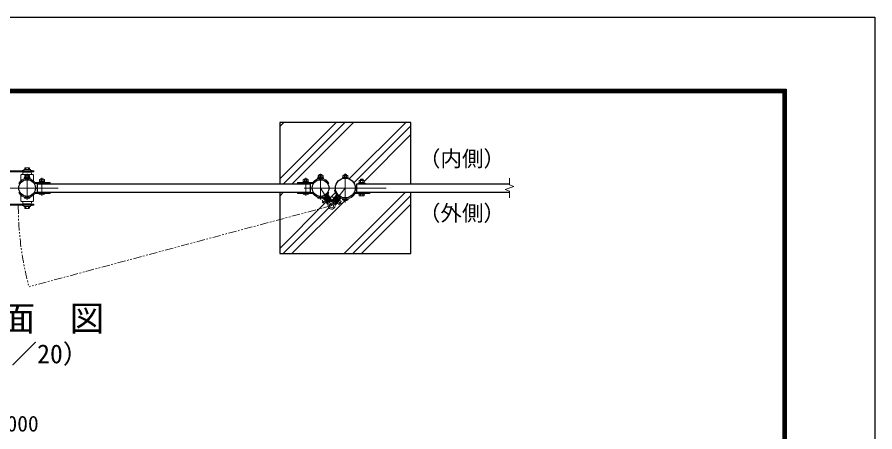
# Model space of a CAD drawing. Units: millimetres, scale not verified. Extents: x -4200 to 4200, y -2970 to 2970.
# Drawn here: x 1586 to 4200, y 1706 to 2970 of the extents above; entities that cross this region are included whole.
import ezdxf
from ezdxf.enums import TextEntityAlignment as Align

# ---------------------------------------------------------------- set-up
doc = ezdxf.new("R2010")
doc.units = ezdxf.units.MM
doc.header["$LTSCALE"] = 10
doc.linetypes.add('USER1', pattern=[50.8, 31.75, -6.35, 6.35, -6.35])
doc.linetypes.add('USER2', pattern=[5, 2.5, -0.5, 0.5, -0.5, 0.5, -0.5])
for name, color, linetype, lineweight in [('0-0_D-STR1', 1, 'Continuous', 25), ('0-1_D-STR-DIM', 7, 'Continuous', 13), ('0-4_D-BMK', 2, 'USER1', 13), ('0-5_D-STR-TXT', 7, 'Continuous', 13), ('0-6_D-STR3', 3, 'Continuous', 13), ('0-8_D-DCR-HCH', 7, 'Continuous', 13), ('0-A_D-STR4', 7, 'Continuous', 25), ('0-B_D-TTL-TXT', 7, 'Continuous', 25), ('0-D_D-TTL', 7, 'Continuous', 25)]:
    doc.layers.add(name, color=color, linetype=linetype, lineweight=lineweight)
doc.styles.add('ＭＳ ゴシック', font='')
doc.styles.get('ＭＳ ゴシック').set_extended_font_data('MS Gothic')

msp = doc.modelspace()

# ---------------------------------------------------------------- linework, layer by layer
at = {"layer": '0-0_D-STR1'}
for p, q in [((1647.84, 2436.31), (1647.84, 2462.31)), ((1647.84, 2462.31), (2479.84, 2462.31)), ((2479.84, 2436.31), (2479.84, 2462.31)), ((2621.34, 2436.31), (2621.34, 2462.31)), ((2621.34, 2462.31), (3086.34, 2462.31)), ((1647.84, 2436.31), (2479.84, 2436.31)), ((2621.34, 2436.31), (3086.34, 2436.31))]:
    msp.add_line(p, q, dxfattribs=at)
for centre, radius in [((1616.74, 2449.31), 25.4), ((2510.94, 2449.31), 25.4), ((2586.34, 2449.31), 30.25)]:
    msp.add_circle(centre, radius, dxfattribs=at)
at = {"layer": '0-1_D-STR-DIM'}
for p, q in [((3086.34, 2458.93), (3086.34, 2479.31)), ((3099.55, 2454.12), (3086.34, 2458.93)), ((3073.12, 2444.5), (3099.55, 2454.12)), ((3086.34, 2439.69), (3073.12, 2444.5)), ((3086.34, 2419.31), (3086.34, 2439.69))]:
    msp.add_line(p, q, dxfattribs=at)
at = {"layer": '0-4_D-BMK'}
for p, q in [((1616.74, 2414.05), (1616.74, 2492.73)), ((2510.94, 2414.05), (2510.94, 2492.73)), ((2586.34, 2405.47), (2586.34, 2493.16)), ((1661.89, 2426.45), (1661.89, 2480.13)), ((2465.79, 2426.45), (2465.79, 2480.13)), ((1461.34, 2449.31), (1711.34, 2449.31)), ((2461.34, 2449.31), (2711.34, 2449.31)), ((2510.94, 2449.31), (2544.49, 2395.58)), ((2586.34, 2449.31), (2544.49, 2395.58)), ((2546, 2423.41), (2515.6, 2404.42)), ((2545.77, 2423.49), (2575.17, 2400.59))]:
    msp.add_line(p, q, dxfattribs=at)
at = {"layer": '0-4_D-BMK', "linetype": 'USER2'}
msp.add_line((2544.49, 2395.58), (1622.48, 2148.53), dxfattribs=at)
msp.add_arc((2544.49, 2395.58), 954.67, 180.02817, 195, dxfattribs=at)
at = {"layer": '0-6_D-STR3'}
for p, q in [((1609.24, 2510.59), (1609.24, 2505.79)), ((1611.06, 2511.29), (1622.4, 2511.29)), ((1612.99, 2510.59), (1612.99, 2505.79)), ((1620.49, 2510.59), (1620.49, 2505.79)), ((1624.24, 2510.59), (1624.24, 2505.79)), ((1559.83, 2501.79), (1636.83, 2501.79)), ((1559.83, 2498.79), (1636.83, 2498.79)), ((1597.74, 2488.29), (1597.74, 2471.36)), ((1599.74, 2490.29), (1633.74, 2490.29)), ((1601.74, 2502.79), (1605.74, 2502.79)), ((1601.74, 2502.79), (1601.74, 2501.79)), ((1603.24, 2494.29), (1603.24, 2490.29)), ((1603.24, 2490.29), (1630.24, 2490.29)), ((1605.46, 2497.19), (1607.08, 2498.79)), ((1606.24, 2504.29), (1606.24, 2503.29)), ((1606.24, 2497.29), (1627.24, 2497.29)), ((1607.08, 2498.79), (1608.13, 2497.73)), ((1607.7, 2497.29), (1608.13, 2497.73)), ((1607.74, 2505.79), (1625.74, 2505.79)), ((1609.24, 2505.79), (1624.24, 2505.79)), ((1609.24, 2482.01), (1609.24, 2487.81)), ((1610.96, 2488.51), (1622.5, 2488.51)), ((1612.74, 2489.41), (1613.54, 2490.21)), ((1612.74, 2488.51), (1612.74, 2489.41)), ((1612.99, 2482.01), (1612.99, 2487.81)), ((1613.54, 2490.21), (1619.94, 2490.21)), ((1613.54, 2488.51), (1613.54, 2490.21)), ((1615.99, 2498.79), (1615.99, 2497.29)), ((1615.99, 2498.79), (1617.49, 2498.79)), ((1617.49, 2498.79), (1617.49, 2497.29)), ((1619.94, 2488.51), (1619.94, 2490.21)), ((1620.49, 2482.01), (1620.49, 2487.81)), ((1620.74, 2488.51), (1620.74, 2489.41)), ((1624.24, 2482.01), (1624.24, 2487.81)), ((1626.39, 2498.79), (1625.34, 2497.73)), ((1625.77, 2497.29), (1625.34, 2497.73)), ((1628.01, 2497.19), (1626.39, 2498.79)), ((1627.24, 2504.29), (1627.24, 2503.29)), ((1627.74, 2502.79), (1631.74, 2502.79)), ((1630.24, 2494.29), (1630.24, 2490.29)), ((1631.74, 2502.79), (1631.74, 2501.79)), ((1635.74, 2488.29), (1635.74, 2471.36)), ((1636.83, 2501.79), (1636.83, 2498.79)), ((2503.44, 2482.01), (2503.44, 2487.81)), ((2516.71, 2488.51), (2505.17, 2488.51)), ((2506.94, 2489.41), (2506.94, 2488.51)), ((2507.19, 2482.01), (2507.19, 2487.81)), ((2514.14, 2490.21), (2507.74, 2490.21)), ((2507.74, 2488.51), (2507.74, 2490.21)), ((2514.14, 2488.51), (2514.14, 2490.21)), ((2514.94, 2489.41), (2514.14, 2490.21)), ((2514.69, 2482.01), (2514.69, 2487.81)), ((2514.94, 2489.41), (2514.94, 2488.51)), ((2518.44, 2482.01), (2518.44, 2487.81)), ((2578.84, 2481.16), (2578.84, 2486.96)), ((2592.11, 2487.66), (2580.57, 2487.66)), ((2582.34, 2489.28), (2583.42, 2490.36)), ((2582.34, 2489.28), (2590.34, 2489.28)), ((2582.34, 2489.28), (2582.34, 2487.66)), ((2582.59, 2481.16), (2582.59, 2486.96)), ((2583.42, 2487.66), (2583.42, 2490.36)), ((2583.42, 2490.36), (2589.26, 2490.36)), ((2589.26, 2487.66), (2589.26, 2490.36)), ((2590.34, 2489.28), (2589.26, 2490.36)), ((2590.09, 2481.16), (2590.09, 2486.96)), ((2590.34, 2489.28), (2590.34, 2487.66)), ((2593.84, 2481.16), (2593.84, 2486.96)), ((1591.34, 2463.51), (1594.13, 2461.95)), ((1624.44, 2482.01), (1609.04, 2482.01)), ((1609.04, 2480.01), (1609.04, 2482.01)), ((1624.44, 2480.01), (1609.04, 2480.01)), ((1609.24, 2482.01), (1624.24, 2482.01)), ((1621.49, 2478.02), (1621.49, 2474.77)), ((1624.44, 2480.01), (1624.44, 2482.01)), ((1642.18, 2466.01), (1686.89, 2466.01)), ((1642.18, 2462.81), (1642.18, 2466.01)), ((1642.18, 2462.81), (1686.89, 2462.81)), ((1669.59, 2469.61), (1654.19, 2469.61)), ((1654.19, 2467.61), (1654.19, 2469.61)), ((1669.59, 2467.61), (1654.19, 2467.61)), ((1654.39, 2469.61), (1654.39, 2475.41)), ((1654.39, 2469.61), (1669.39, 2469.61)), ((1656.11, 2476.11), (1667.65, 2476.11)), ((1657.89, 2476.81), (1658.69, 2477.61)), ((1657.89, 2476.11), (1657.89, 2476.81)), ((1658.14, 2469.61), (1658.14, 2475.41)), ((1658.69, 2477.61), (1665.09, 2477.61)), ((1658.69, 2476.11), (1658.69, 2477.61)), ((1665.09, 2476.11), (1665.09, 2477.61)), ((1665.64, 2469.61), (1665.64, 2475.41)), ((1665.89, 2476.11), (1665.89, 2476.81)), ((1666.64, 2466.01), (1666.64, 2462.81)), ((1669.39, 2469.61), (1669.39, 2475.41)), ((1669.59, 2467.61), (1669.59, 2469.61)), ((1686.89, 2466.01), (1686.89, 2462.81)), ((2440.79, 2466.01), (2440.79, 2462.81)), ((2485.49, 2466.01), (2440.79, 2466.01)), ((2485.49, 2462.81), (2440.79, 2462.81)), ((2458.09, 2469.61), (2473.49, 2469.61)), ((2458.09, 2467.61), (2458.09, 2469.61)), ((2458.09, 2467.61), (2473.49, 2467.61)), ((2458.29, 2469.61), (2458.29, 2475.41)), ((2473.29, 2469.61), (2458.29, 2469.61)), ((2471.56, 2476.11), (2460.02, 2476.11)), ((2461.04, 2466.01), (2461.04, 2462.81)), ((2461.79, 2476.11), (2461.79, 2476.81)), ((2462.04, 2469.61), (2462.04, 2475.41)), ((2468.99, 2477.61), (2462.59, 2477.61)), ((2462.59, 2476.11), (2462.59, 2477.61)), ((2468.99, 2476.11), (2468.99, 2477.61)), ((2469.79, 2476.81), (2468.99, 2477.61)), ((2469.54, 2469.61), (2469.54, 2475.41)), ((2469.79, 2476.11), (2469.79, 2476.81)), ((2473.29, 2469.61), (2473.29, 2475.41)), ((2473.49, 2467.61), (2473.49, 2469.61)), ((2485.49, 2462.81), (2485.49, 2466.01)), ((2503.24, 2482.01), (2518.64, 2482.01)), ((2503.24, 2480.01), (2503.24, 2482.01)), ((2503.24, 2480.01), (2518.64, 2480.01)), ((2518.44, 2482.01), (2503.44, 2482.01)), ((2506.19, 2478.02), (2506.19, 2474.77)), ((2518.64, 2480.01), (2518.64, 2482.01)), ((2536.34, 2463.51), (2533.54, 2461.95)), ((2577.34, 2481.16), (2577.34, 2479.56)), ((2595.34, 2479.56), (2577.34, 2479.56)), ((2578.64, 2481.16), (2594.04, 2481.16)), ((2593.84, 2481.16), (2578.84, 2481.16)), ((2625.34, 2463.91), (2647.34, 2463.91)), ((2625.34, 2462.31), (2625.34, 2463.91)), ((2625.34, 2462.31), (2625.34, 2463.91)), ((2625.34, 2462.31), (2647.34, 2462.31)), ((2628.64, 2465.91), (2644.04, 2465.91)), ((2628.64, 2463.91), (2628.64, 2465.91)), ((2628.64, 2463.91), (2644.04, 2463.91)), ((2628.84, 2465.91), (2628.84, 2471.71)), ((2643.84, 2465.91), (2628.84, 2465.91)), ((2642.11, 2472.41), (2630.57, 2472.41)), ((2632.34, 2472.41), (2632.34, 2475.01)), ((2632.59, 2465.91), (2632.59, 2471.71)), ((2633.34, 2472.41), (2633.34, 2476.01)), ((2639.34, 2476.01), (2633.34, 2476.01)), ((2639.34, 2472.41), (2639.34, 2476.01)), ((2640.34, 2475.01), (2639.34, 2476.01)), ((2640.09, 2465.91), (2640.09, 2471.71)), ((2640.34, 2472.41), (2640.34, 2475.01)), ((2643.84, 2465.91), (2643.84, 2471.71)), ((2644.04, 2463.91), (2644.04, 2465.91)), ((2647.34, 2462.31), (2647.34, 2463.91)), ((2647.34, 2462.31), (2647.34, 2463.91)), ((1591.34, 2435.11), (1594.13, 2436.68)), ((1642.18, 2435.81), (1686.89, 2435.81)), ((1642.18, 2435.81), (1642.18, 2432.61)), ((1642.18, 2432.61), (1686.89, 2432.61)), ((1652.89, 2432.61), (1670.89, 2432.61)), ((1656.24, 2436.01), (1656.75, 2436.31)), ((1656.24, 2435.81), (1656.24, 2436.01)), ((1657.14, 2432.61), (1657.14, 2435.81)), ((1666.64, 2432.61), (1666.64, 2435.81)), ((1667.54, 2436.01), (1667.02, 2436.31)), ((1667.54, 2435.81), (1667.54, 2436.01)), ((1686.89, 2432.61), (1686.89, 2435.81)), ((2440.79, 2432.61), (2440.79, 2435.81)), ((2485.49, 2435.81), (2440.79, 2435.81)), ((2485.49, 2432.61), (2440.79, 2432.61)), ((2474.79, 2432.61), (2456.79, 2432.61)), ((2460.14, 2436.01), (2460.65, 2436.31)), ((2460.14, 2435.81), (2460.14, 2436.01)), ((2461.04, 2432.61), (2461.04, 2435.81)), ((2470.54, 2432.61), (2470.54, 2435.81)), ((2471.44, 2436.01), (2470.92, 2436.31)), ((2471.44, 2435.81), (2471.44, 2436.01)), ((2485.49, 2435.81), (2485.49, 2432.61)), ((2536.34, 2435.11), (2533.54, 2436.68)), ((2556.15, 2443.47), (2553, 2442.86)), ((2617.71, 2435.81), (2661.34, 2435.81)), ((2617.71, 2432.61), (2661.34, 2432.61)), ((2645.34, 2431.01), (2627.34, 2431.01)), ((2628.84, 2435.81), (2628.84, 2436.31)), ((2643.84, 2435.81), (2628.84, 2435.81)), ((2628.84, 2426.59), (2628.84, 2431.01)), ((2643.84, 2431.01), (2628.84, 2431.01)), ((2632.58, 2426.59), (2632.58, 2431.01)), ((2632.59, 2435.81), (2632.59, 2436.31)), ((2640.09, 2435.81), (2640.09, 2436.31)), ((2640.09, 2426.59), (2640.09, 2431.01)), ((2643.84, 2435.81), (2643.84, 2436.31)), ((2643.84, 2426.59), (2643.84, 2431.01)), ((2645.34, 2432.61), (2645.34, 2431.01)), ((2661.34, 2432.61), (2661.34, 2435.81)), ((1597.74, 2410.33), (1597.74, 2427.27)), ((1599.74, 2408.33), (1633.74, 2408.33)), ((1603.24, 2408.33), (1630.24, 2408.33)), ((1603.24, 2404.33), (1603.24, 2408.33)), ((1607.74, 2420.21), (1625.74, 2420.21)), ((1611.09, 2420.21), (1611.09, 2420.77)), ((1621.49, 2420.6), (1621.49, 2423.85)), ((1622.39, 2420.21), (1622.39, 2420.77)), ((1630.24, 2404.33), (1630.24, 2408.33)), ((1635.74, 2410.33), (1635.74, 2427.27)), ((2519.94, 2420.21), (2501.94, 2420.21)), ((2505.29, 2420.21), (2505.29, 2420.77)), ((2506.19, 2420.6), (2506.19, 2423.85)), ((2517.09, 2420.21), (2517.09, 2420.87)), ((2519.32, 2420.21), (2518.67, 2421.26)), ((2532.02, 2399.88), (2519.57, 2419.82)), ((2533.95, 2401.14), (2520.93, 2421.98)), ((2521.95, 2401.85), (2528.31, 2405.82)), ((2522.19, 2422.48), (2522.08, 2422.03)), ((2522.08, 2422.03), (2533.77, 2403.31)), ((2523.41, 2419.91), (2525.1, 2420.97)), ((2524.44, 2416.37), (2525.28, 2416.9)), ((2525.1, 2420.97), (2534.64, 2405.7)), ((2531.11, 2407.57), (2525.28, 2416.9)), ((2530.19, 2424.14), (2531.89, 2425.2)), ((2530.19, 2424.14), (2539.73, 2408.88)), ((2530.26, 2407.04), (2531.11, 2407.57)), ((2530.36, 2427.65), (2542.26, 2408.61)), ((2530.51, 2427.34), (2530.57, 2427.32)), ((2544.13, 2407.5), (2531.11, 2428.34)), ((2546.08, 2408.72), (2532.75, 2430.05)), ((2532.94, 2404.64), (2534.64, 2405.7)), ((2539.73, 2408.88), (2541.42, 2409.94)), ((2544.13, 2407.5), (2546.08, 2408.72)), ((2546.09, 2407.4), (2545.14, 2408.13)), ((2545.24, 2410.05), (2559.56, 2428.44)), ((2546.09, 2407.4), (2561.07, 2426.64)), ((2561.62, 2425.72), (2548.07, 2408.31)), ((2549.03, 2409.54), (2550.61, 2408.31)), ((2561.67, 2422.52), (2550.61, 2408.31)), ((2566.4, 2418.83), (2555.34, 2404.63)), ((2555.56, 2400.02), (2570.54, 2419.26)), ((2569.51, 2419.57), (2555.96, 2402.16)), ((2557.37, 2398.61), (2572.66, 2418.24)), ((2558.95, 2406.01), (2565.71, 2414.69)), ((2558.95, 2406.01), (2559.74, 2405.4)), ((2560.09, 2423.75), (2561.67, 2422.52)), ((2561.89, 2425.75), (2561.62, 2425.72)), ((2565.71, 2414.69), (2566.5, 2414.08)), ((2566.4, 2418.83), (2567.98, 2417.6)), ((2567.47, 2399.38), (2574.23, 2408.05)), ((2568.32, 2412.66), (2574.23, 2408.05)), ((2569.48, 2419.84), (2569.51, 2419.57)), ((2577.34, 2413.16), (2577.34, 2414.26)), ((2577.34, 2413.16), (2595.34, 2413.16)), ((2578.34, 2415.36), (2594.34, 2415.36)), ((2578.44, 2415.36), (2594.24, 2415.36)), ((2595.34, 2413.16), (2595.34, 2414.26)), ((2641.96, 2425.51), (2630.71, 2425.51)), ((1559.83, 2399.83), (1636.83, 2399.83)), ((1559.83, 2396.83), (1636.83, 2396.83)), ((1601.74, 2395.83), (1601.74, 2396.83)), ((1601.74, 2395.83), (1605.74, 2395.83)), ((1605.46, 2401.44), (1607.08, 2399.83)), ((1606.24, 2401.33), (1627.24, 2401.33)), ((1606.24, 2394.33), (1606.24, 2395.33)), ((1607.08, 2399.83), (1608.13, 2400.9)), ((1607.7, 2401.33), (1608.13, 2400.9)), ((1607.74, 2392.83), (1625.74, 2392.83)), ((1609.24, 2392.83), (1624.24, 2392.83)), ((1609.24, 2388.03), (1609.24, 2392.83)), ((1611.06, 2387.33), (1622.4, 2387.33)), ((1612.99, 2388.03), (1612.99, 2392.83)), ((1615.99, 2399.83), (1615.99, 2401.33)), ((1615.99, 2399.83), (1617.49, 2399.83)), ((1617.49, 2399.83), (1617.49, 2401.33)), ((1620.49, 2388.03), (1620.49, 2392.83)), ((1624.24, 2388.03), (1624.24, 2392.83)), ((1625.77, 2401.33), (1625.34, 2400.9)), ((1626.39, 2399.83), (1625.34, 2400.9)), ((1628.01, 2401.44), (1626.39, 2399.83)), ((1627.24, 2394.33), (1627.24, 2395.33)), ((1627.74, 2395.83), (1631.74, 2395.83)), ((1631.74, 2395.83), (1631.74, 2396.83)), ((1636.83, 2396.83), (1636.83, 2399.83)), ((2533.95, 2401.14), (2532, 2399.92)), ((2555.34, 2404.63), (2556.92, 2403.4)), ((2555.56, 2400.02), (2557.37, 2398.61)), ((2561.56, 2403.99), (2567.47, 2399.38))]:
    msp.add_line(p, q, dxfattribs=at)
for points in [[(1612.74, 2489.41), (1620.74, 2489.41), (1619.94, 2490.21)], [(2514.94, 2489.41), (2506.94, 2489.41), (2507.74, 2490.21)], [(1611.99, 2475.21), (1611.99, 2478.02), (1611.99, 2474.77)], [(1657.14, 2462.81), (1657.14, 2466.01), (1657.14, 2462.81)], [(1657.89, 2476.81), (1665.89, 2476.81), (1665.09, 2477.61)], [(2469.79, 2476.81), (2461.79, 2476.81), (2462.59, 2477.61)], [(2470.54, 2462.81), (2470.54, 2466.01), (2470.54, 2462.81)], [(2515.69, 2475.21), (2515.69, 2478.02), (2515.69, 2474.77)], [(2577.34, 2481.16), (2595.34, 2481.16), (2595.34, 2479.56)], [(2640.34, 2475.01), (2632.34, 2475.01), (2633.34, 2476.01)], [(2645.34, 2432.61), (2627.34, 2432.61), (2627.34, 2431.01)], [(1611.99, 2423.41), (1611.99, 2420.6), (1611.99, 2423.85)], [(2515.69, 2423.41), (2515.69, 2420.6), (2515.69, 2423.85)], [(2521.95, 2401.85), (2516.12, 2411.18), (2522.49, 2415.15)]]:
    msp.add_lwpolyline(points, dxfattribs=at)
for points in [[(1607.74, 2480.01), (1607.74, 2478.41), (1625.74, 2478.41), (1625.74, 2480.01)], [(1652.89, 2467.61), (1652.89, 2466.01), (1670.89, 2466.01), (1670.89, 2467.61)], [(2474.79, 2467.61), (2474.79, 2466.01), (2456.79, 2466.01), (2456.79, 2467.61)], [(2519.94, 2480.01), (2519.94, 2478.41), (2501.94, 2478.41), (2501.94, 2480.01)]]:
    msp.add_lwpolyline(points, close=True, dxfattribs=at)
msp.add_circle((2544.49, 2395.58), 6.3, dxfattribs=at)
for centre, radius, start, end in [((1611.11, 2508.43), 2.86, 49.03058, 130.96942), ((1616.74, 2500.9), 10.39, 68.85295, 111.14705), ((1622.36, 2508.43), 2.86, 49.04069, 130.95931), ((1599.74, 2488.29), 2, 90, 180), ((1606.24, 2494.29), 3, 90, 180), ((1605.74, 2503.29), 0.5, 270, 0), ((1607.74, 2504.29), 1.5, 90, 180), ((1611.11, 2485.67), 2.85, 48.83491, 131.16509), ((1616.74, 2478.12), 10.39, 68.85295, 111.14705), ((1622.36, 2485.67), 2.85, 48.86505, 131.13495), ((1625.74, 2504.29), 1.5, 0, 90), ((1627.74, 2503.29), 0.5, 180, 270), ((1627.24, 2494.29), 3, 0, 90), ((1633.74, 2488.29), 2, 0, 90), ((2505.31, 2485.67), 2.85, 48.86505, 131.13495), ((2510.94, 2478.12), 10.39, 68.85295, 111.14705), ((2516.56, 2485.67), 2.85, 48.83491, 131.16509), ((2580.71, 2484.82), 2.85, 48.86505, 131.13495), ((2586.34, 2477.27), 10.39, 68.85295, 111.14705), ((2591.96, 2484.82), 2.85, 48.83491, 131.16509), ((1616.74, 2449.31), 29.1, 38.03183, 150.7918), ((1616.74, 2449.31), 25.9, 38.03183, 150.7918), ((1642.18, 2469.21), 6.4, 218.03183, 270), ((1642.18, 2469.21), 3.2, 218.03183, 270), ((1656.26, 2473.27), 2.85, 48.83491, 131.16509), ((1661.89, 2465.72), 10.39, 68.85295, 111.14705), ((1667.51, 2473.27), 2.85, 48.86505, 131.13495), ((2460.16, 2473.27), 2.85, 48.86505, 131.13495), ((2465.79, 2465.72), 10.39, 68.85295, 111.14705), ((2471.41, 2473.27), 2.85, 48.83491, 131.16509), ((2485.49, 2469.21), 3.2, 270, 321.96817), ((2485.49, 2469.21), 6.4, 270, 321.96817), ((2510.94, 2449.31), 29.1, 29.2082, 141.96817), ((2510.94, 2449.31), 25.9, 29.2082, 141.96817), ((2630.71, 2469.57), 2.85, 48.86505, 131.13495), ((2636.34, 2462.02), 10.39, 68.85295, 111.14705), ((2641.96, 2469.57), 2.85, 48.83491, 131.16509), ((1616.74, 2449.31), 29.1, 209.2082, 321.96817), ((1616.74, 2449.31), 25.9, 209.2082, 321.96817), ((1642.18, 2429.41), 6.4, 90, 141.96817), ((1642.18, 2429.41), 3.2, 90, 141.96817), ((1661.89, 2440.74), 12.12, 222.07502, 317.92498), ((1659.06, 2429.67), 6.95, 106.90112, 113.9872), ((1659.06, 2429.67), 6.95, 66.0128, 73.09888), ((1664.71, 2429.61), 7, 106.71589, 113.81332), ((1664.71, 2429.61), 7, 66.18668, 73.28411), ((2465.79, 2440.74), 12.12, 222.07502, 317.92498), ((2462.96, 2429.61), 7, 106.71589, 113.81332), ((2462.96, 2429.61), 7, 66.18668, 73.28411), ((2468.61, 2429.67), 6.95, 106.90112, 113.9872), ((2468.61, 2429.67), 6.95, 66.0128, 73.09888), ((2485.49, 2429.41), 6.4, 38.03183, 90), ((2485.49, 2429.41), 3.2, 38.03183, 90), ((2510.94, 2449.31), 29.1, 218.03183, 330.7918), ((2510.94, 2449.31), 25.9, 218.03183, 330.7918), ((2586.34, 2449.31), 33.95, 190.95712, 327.61089), ((2586.34, 2449.31), 30.75, 190.95712, 327.61089), ((2617.71, 2429.41), 6.4, 90, 147.61089), ((2617.71, 2429.41), 3.2, 90, 147.61089), ((1599.74, 2410.33), 2, 180, 270), ((1616.74, 2428.34), 12.12, 222.07502, 317.92498), ((1633.74, 2410.33), 2, 270, 0), ((2510.94, 2428.34), 12.12, 222.07502, 317.92498), ((2544.49, 2395.58), 10.8, 161.25364, 82.72314), ((2546.5, 2411.26), 5, 211.98839, 262.72314), ((2544.12, 2411.38), 5, 280.50168, 322.09181), ((2578.44, 2414.26), 1.1, 90, 180), ((2586.34, 2427.44), 16.88, 237.77316, 302.22684), ((2594.24, 2414.26), 1.1, 0, 90), ((2630.71, 2427.67), 2.16, 210, 330), ((2636.34, 2432.59), 7.08, 237.93138, 302.06862), ((2641.96, 2427.67), 2.16, 210, 330), ((1606.24, 2404.33), 3, 180, 270), ((1605.74, 2395.33), 0.5, 0, 90), ((1607.74, 2394.33), 1.5, 180, 270), ((1611.11, 2390.19), 2.86, 229.03058, 310.96942), ((1616.74, 2397.73), 10.39, 248.85295, 291.14705), ((1622.36, 2390.19), 2.86, 229.04069, 310.95931), ((1625.74, 2394.33), 1.5, 270, 0), ((1627.24, 2404.33), 3, 270, 0), ((1627.74, 2395.33), 0.5, 90, 180), ((2529.53, 2400.66), 5, 341.25364, 31.98839), ((2559.9, 2399.09), 5, 142.09181, 192.82656)]:
    msp.add_arc(centre, radius, start, end, dxfattribs=at)
at = {"layer": '0-8_D-DCR-HCH'}
for p, q in [((2386.34, 2636.4), (2399.25, 2649.31)), ((2386.34, 2477.3), (2558.35, 2649.31)), ((2397.86, 2462.31), (2584.86, 2649.31)), ((2424.38, 2462.31), (2611.38, 2649.31)), ((2598.18, 2477.02), (2770.48, 2649.31)), ((2612.36, 2464.68), (2786.34, 2638.65)), ((2643.84, 2469.64), (2786.34, 2612.14)), ((2386.34, 2424.27), (2398.38, 2436.31)), ((2542.2, 2421.03), (2555.82, 2434.65)), ((2582.61, 2249.31), (2769.61, 2436.31)), ((2615.67, 2441.47), (2621.34, 2447.14)), ((2423.51, 2249.31), (2584.9, 2410.7)), ((2589.56, 2415.36), (2589.78, 2415.58)), ((2609.13, 2249.31), (2786.34, 2426.52)), ((2386.34, 2265.17), (2524.79, 2403.62)), ((2397, 2249.31), (2536.3, 2388.62)), ((2635.65, 2249.31), (2786.34, 2400))]:
    msp.add_line(p, q, dxfattribs=at)
at = {"layer": '0-A_D-STR4'}
msp.add_line((2386.34, 2649.31), (2386.34, 2462.31), dxfattribs=at)
for points in [[(2786.34, 2462.31), (2786.34, 2649.31), (2386.34, 2649.31)], [(2386.34, 2436.31), (2386.34, 2249.31), (2786.34, 2249.31), (2786.34, 2436.31)]]:
    msp.add_lwpolyline(points, dxfattribs=at)
at = {"layer": '0-D_D-TTL', "color": 2}
msp.add_lwpolyline([(-4199.92, 2970.12), (4200.08, 2970.12), (4200.08, -2969.88), (-4199.92, -2969.88)], close=True, dxfattribs=at)
at = {"layer": '0-D_D-TTL'}
for points in [[(-3929.92, 2750.12), (3930.08, 2750.12), (3930.08, -2749.88), (-3929.92, -2749.88)], [(-3927.42, 2747.62), (3927.58, 2747.62), (3927.58, -2747.38), (-3927.42, -2747.38)], [(-3924.92, 2745.12), (3925.08, 2745.12), (3925.08, -2744.88), (-3924.92, -2744.88)], [(-3922.42, 2742.62), (3922.58, 2742.62), (3922.58, -2742.38), (-3922.42, -2742.38)], [(-3919.92, 2740.12), (3920.08, 2740.12), (3920.08, -2739.88), (-3919.92, -2739.88)]]:
    msp.add_lwpolyline(points, close=True, dxfattribs=at)

# ---------------------------------------------------------------- texts
at = {"layer": '0-1_D-STR-DIM', "style": 'ＭＳ ゴシック'}
msp.add_text('2000', height=48.09, dxfattribs=at).set_placement((1521.09, 1692.58), align=Align.BOTTOM_LEFT)
at = {"layer": '0-5_D-STR-TXT', "style": 'ＭＳ ゴシック'}
for s, p in [('（内側）', (2810.59, 2500.24)), ('（外側）', (2810.59, 2334.46))]:
    msp.add_text(s, height=48.09, dxfattribs=at).set_placement(p, align=Align.BOTTOM_LEFT)
at = {"layer": '0-B_D-TTL-TXT', "style": 'ＭＳ ゴシック'}
for s, height, p in [('平\u3000面\u3000図', 76.98, (1326.44, 1990.79)), ('（S=1／20）', 57.7, (1371.92, 1897.59))]:
    msp.add_text(s, height=height, dxfattribs=at).set_placement(p, align=Align.BOTTOM_LEFT)

doc.saveas('drawing.dxf')
